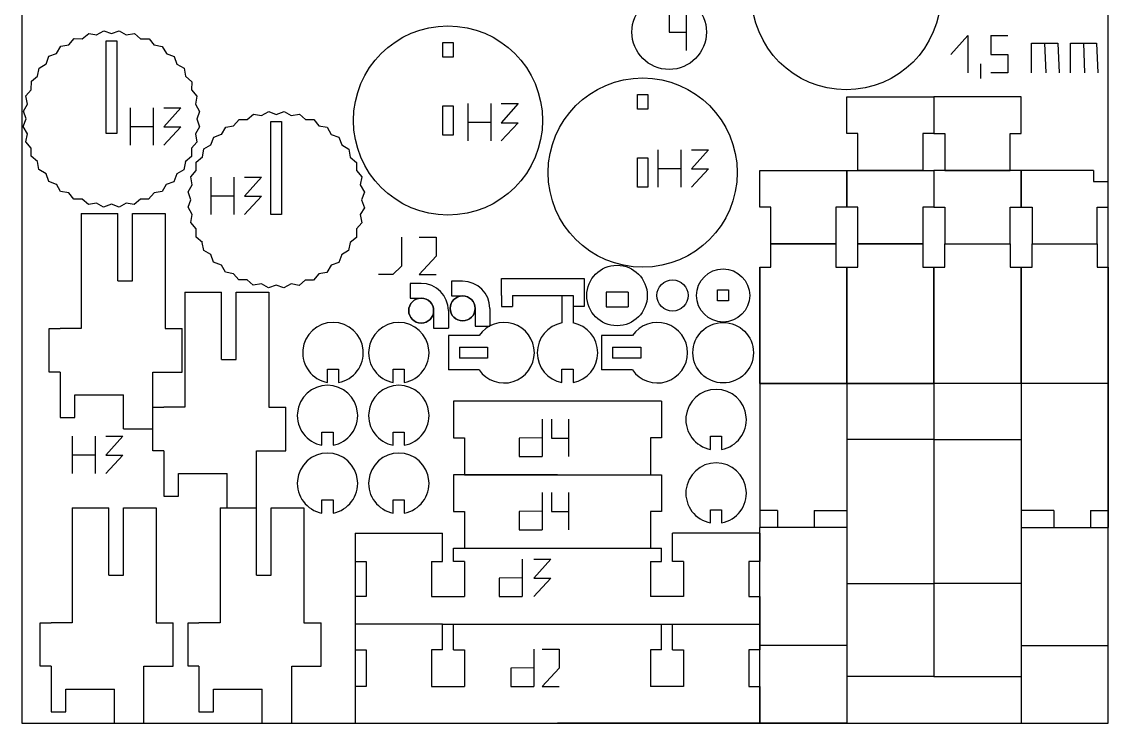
# Model space of a CAD drawing. Header units: millimetres. Extents: x 0 to 148, y 0 to 148.
# Drawn here: x 0 to 148, y 0 to 95.5 of the extents above; entities that cross this region are included whole.
import ezdxf

# ---------------------------------------------------------------- set-up
doc = ezdxf.new("R2010")
doc.units = ezdxf.units.MM
doc.linetypes.add('K5LT_BASIC', pattern=[0])

# ---------------------------------------------------------------- blocks, each defined once
blk = doc.blocks.new('U0')
at = {"color": 5, "linetype": 'K5LT_BASIC', "true_color": 0x0000ff}
for p, q in [((148, 148), (0, 148)), ((0, 148), (0, 0)), ((148, 0), (148, 148)), ((0, 0), (148, 0))]:
    blk.add_line(p, q, dxfattribs=at)
blk = doc.blocks.new('U1')
at = {"color": 5, "linetype": 'K5LT_BASIC', "true_color": 0x0000ff}
for start, end in [(0, 180), (180, 0)]:
    blk.add_arc((54.41, 56.17), 1.7, start, end, dxfattribs=at)
blk = doc.blocks.new('U2')
at = {"color": 5, "linetype": 'K5LT_BASIC', "true_color": 0x0000ff}
for start, end in [(0, 180), (180, 0)]:
    blk.add_arc((60.06, 56.47), 1.7, start, end, dxfattribs=at)

msp = doc.modelspace()

# ---------------------------------------------------------------- linework, layer by layer
at = {"color": 5, "linetype": 'K5LT_BASIC', "true_color": 0x0000ff}
for p, q in [((88.19, 96.67), (88.19, 94.08)), ((90.5, 96.67), (90.5, 91.59)), ((8.24, 93.18), (9.12, 93.91)), ((9.12, 93.91), (10.21, 93.71)), ((10.2, 93.71), (11.19, 94.27)), ((11.19, 94.27), (12.22, 93.88)), ((12.22, 93.88), (13.29, 94.26)), ((13.29, 94.26), (14.24, 93.71)), ((14.24, 93.71), (15.36, 93.89)), ((15.36, 93.89), (16.2, 93.18)), ((88.19, 94.08), (90.5, 94.08)), ((126.54, 91.02), (128.86, 93.6)), ((128.86, 93.6), (128.86, 88.52)), ((132.02, 93.6), (134.33, 93.6)), ((132.02, 93.6), (132.02, 91.02)), ((4.75, 91.16), (5.33, 92.15)), ((5.33, 92.15), (6.41, 92.33)), ((6.41, 92.33), (7.15, 93.19)), ((7.15, 93.19), (8.25, 93.18)), ((11.5, 92.89), (12.94, 92.89)), ((11.5, 90.89), (11.5, 92.89)), ((11.5, 80.26), (11.5, 92.89)), ((12.94, 92.89), (12.94, 90.89)), ((12.94, 92.89), (12.94, 80.26)), ((16.2, 93.18), (17.34, 93.17)), ((17.34, 93.17), (18.04, 92.32)), ((18.03, 92.33), (19.15, 92.12)), ((19.15, 92.12), (19.7, 91.16)), ((57.34, 92.68), (58.78, 92.68)), ((57.34, 90.68), (57.34, 92.68)), ((58.78, 92.68), (58.78, 90.68)), ((137.56, 88.52), (137.56, 92.59)), ((137.56, 92.59), (141.11, 92.59)), ((139.33, 92.59), (139.48, 88.52)), ((141.11, 92.59), (141.31, 88.52)), ((142.85, 88.52), (142.85, 92.59)), ((142.85, 92.59), (146.4, 92.59)), ((144.62, 92.59), (144.77, 88.52)), ((146.4, 92.59), (146.6, 88.52)), ((3.32, 89.73), (3.71, 90.8)), ((3.71, 90.8), (4.75, 91.17)), ((19.69, 91.16), (20.76, 90.76)), ((20.76, 90.76), (21.13, 89.73)), ((58.78, 90.68), (57.34, 90.68)), ((132.02, 91.02), (134.33, 91.02)), ((134.33, 91.02), (134.33, 88.52)), ((2.15, 88.07), (2.36, 89.19)), ((2.36, 89.19), (3.32, 89.74)), ((21.12, 89.73), (22.11, 89.15)), ((22.11, 89.15), (22.29, 88.07)), ((130.6, 89.77), (130.6, 87.77)), ((1.3, 86.24), (1.31, 87.38)), ((1.31, 87.38), (2.16, 88.08)), ((22.29, 88.07), (23.15, 87.33)), ((23.15, 87.33), (23.14, 86.23)), ((134.33, 88.52), (132.02, 88.52)), ((0.58, 85.4), (1.3, 86.24)), ((23.14, 86.24), (23.87, 85.36)), ((0.77, 84.28), (0.58, 85.4)), ((23.87, 85.36), (23.67, 84.27)), ((83.86, 85.6), (85.3, 85.6)), ((83.86, 83.6), (83.86, 85.6)), ((85.3, 85.6), (85.3, 83.6)), ((112.39, 80.26), (112.39, 85.26)), ((112.39, 85.26), (124.26, 85.26)), ((124.26, 85.26), (124.26, 80.26)), ((136.13, 85.26), (124.26, 85.26)), ((124.26, 85.26), (124.26, 80.26)), ((136.13, 80.26), (136.13, 85.26)), ((0.22, 83.33), (0.77, 84.28)), ((0.6, 82.26), (0.22, 83.33)), ((14.77, 83.78), (14.77, 78.7)), ((17.92, 83.78), (17.92, 78.7)), ((19.34, 83.78), (21.66, 83.78)), ((21.66, 83.78), (19.34, 81.19)), ((23.67, 84.28), (24.23, 83.29)), ((24.23, 83.29), (23.84, 82.25)), ((30.7, 82.18), (31.58, 82.91)), ((31.58, 82.91), (32.66, 82.71)), ((32.65, 82.71), (33.65, 83.27)), ((33.65, 83.27), (34.68, 82.88)), ((34.67, 82.88), (35.75, 83.26)), ((35.75, 83.26), (36.7, 82.71)), ((36.69, 82.71), (37.82, 82.89)), ((37.82, 82.89), (38.65, 82.18)), ((57.34, 84.05), (58.78, 84.05)), ((57.34, 80.05), (57.34, 84.05)), ((58.78, 84.05), (58.78, 80.05)), ((60.76, 84.34), (60.76, 79.26)), ((63.9, 84.34), (63.9, 79.26)), ((65.32, 84.34), (67.64, 84.34)), ((67.64, 84.34), (65.32, 81.75)), ((85.3, 83.6), (83.86, 83.6)), ((0.21, 81.23), (0.6, 82.26)), ((23.84, 82.26), (24.22, 81.18)), ((28.86, 81.33), (29.6, 82.19)), ((29.6, 82.19), (30.7, 82.18)), ((33.95, 81.89), (35.39, 81.89)), ((33.95, 79.89), (33.95, 81.89)), ((33.95, 69.26), (33.95, 81.89)), ((35.39, 81.89), (35.39, 79.89)), ((35.39, 81.89), (35.39, 69.26)), ((38.65, 82.18), (39.79, 82.17)), ((39.79, 82.17), (40.49, 81.32)), ((60.76, 81.8), (63.9, 81.8)), ((65.32, 81.75), (67.64, 81.75)), ((67.64, 81.75), (65.32, 79.26)), ((0.77, 80.24), (0.21, 81.23)), ((0.57, 79.16), (0.77, 80.25)), ((12.94, 80.26), (11.5, 80.26)), ((14.77, 81.24), (17.92, 81.24)), ((19.34, 81.19), (21.66, 81.19)), ((21.66, 81.19), (19.34, 78.7)), ((24.22, 81.18), (23.67, 80.24)), ((23.67, 80.24), (23.86, 79.12)), ((26.17, 79.8), (27.2, 80.17)), ((27.2, 80.16), (27.78, 81.15)), ((27.78, 81.15), (28.86, 81.33)), ((40.48, 81.33), (41.61, 81.12)), ((41.61, 81.12), (42.15, 80.16)), ((42.14, 80.16), (43.21, 79.76)), ((58.78, 80.05), (57.34, 80.05)), ((113.89, 80.26), (112.39, 80.26)), ((113.89, 75.26), (113.89, 80.26)), ((124.26, 80.26), (122.76, 80.26)), ((122.76, 80.26), (122.76, 75.26)), ((124.26, 80.26), (125.76, 80.26)), ((125.76, 80.26), (125.76, 75.26)), ((134.63, 75.26), (134.63, 80.26)), ((134.63, 80.26), (136.13, 80.26)), ((1.3, 78.28), (0.57, 79.16)), ((23.86, 79.12), (23.14, 78.28)), ((24.81, 78.19), (25.77, 78.74)), ((25.77, 78.73), (26.17, 79.8)), ((43.21, 79.76), (43.58, 78.73)), ((43.58, 78.73), (44.56, 78.15)), ((1.29, 77.19), (1.29, 78.29)), ((2.15, 76.45), (1.29, 77.19)), ((23.13, 77.14), (22.28, 76.44)), ((23.14, 78.28), (23.13, 77.14)), ((23.76, 76.38), (24.61, 77.08)), ((24.61, 77.07), (24.81, 78.19)), ((44.56, 78.15), (44.74, 77.07)), ((44.74, 77.07), (45.61, 76.33)), ((83.86, 76.96), (85.3, 76.96)), ((83.86, 72.96), (83.86, 76.96)), ((85.3, 76.96), (85.3, 72.96)), ((86.65, 78.04), (86.65, 72.96)), ((89.79, 78.04), (89.79, 72.96)), ((91.22, 78.04), (93.53, 78.04)), ((93.53, 78.04), (91.22, 75.45)), ((2.33, 75.37), (2.15, 76.45)), ((22.29, 76.45), (22.08, 75.33)), ((23.75, 75.24), (23.76, 76.38)), ((45.61, 76.33), (45.6, 75.23)), ((86.65, 75.5), (89.79, 75.5)), ((3.32, 74.79), (2.33, 75.37)), ((3.68, 73.75), (3.31, 74.79)), ((21.12, 74.79), (20.72, 73.72)), ((22.08, 75.33), (21.12, 74.78)), ((23.04, 74.4), (23.75, 75.24)), ((23.22, 73.28), (23.04, 74.4)), ((25.76, 74.32), (25.76, 69.24)), ((28.91, 74.32), (28.91, 69.24)), ((30.33, 74.32), (32.64, 74.32)), ((32.64, 74.32), (30.33, 71.74)), ((45.6, 75.24), (46.32, 74.36)), ((46.32, 74.36), (46.12, 73.27)), ((91.22, 75.45), (93.53, 75.45)), ((93.53, 75.45), (91.22, 72.96)), ((100.52, 70.26), (100.52, 75.26)), ((100.52, 75.26), (112.39, 75.26)), ((112.39, 70.26), (112.39, 75.26)), ((112.39, 75.26), (124.26, 75.26)), ((112.39, 75.26), (112.39, 70.26)), ((122.76, 75.26), (113.89, 75.26)), ((124.26, 75.26), (124.26, 70.26)), ((136.13, 75.26), (124.26, 75.26)), ((124.26, 75.26), (124.26, 70.26)), ((125.76, 75.26), (134.63, 75.26)), ((136.13, 70.26), (136.13, 75.26)), ((136.13, 75.26), (136.13, 70.26)), ((146, 75.26), (136.13, 75.26)), ((146, 75.26), (146, 73.76)), ((4.75, 73.35), (3.68, 73.75)), ((5.29, 72.4), (4.74, 73.36)), ((19.69, 73.35), (19.11, 72.37)), ((20.72, 73.72), (19.69, 73.35)), ((22.67, 72.33), (23.23, 73.28)), ((46.12, 73.28), (46.68, 72.29)), ((85.3, 72.96), (83.86, 72.96)), ((146, 73.76), (148, 73.76)), ((148, 70.26), (148, 73.76)), ((6.41, 72.19), (5.29, 72.4)), ((7.1, 71.35), (6.4, 72.19)), ((8.24, 71.34), (7.1, 71.35)), ((9.08, 70.62), (8.24, 71.34)), ((16.2, 71.34), (15.32, 70.61)), ((17.29, 71.33), (16.19, 71.33)), ((18.03, 72.19), (17.29, 71.33)), ((19.11, 72.37), (18.03, 72.19)), ((22.66, 70.23), (23.05, 71.26)), ((23.05, 71.26), (22.67, 72.33)), ((25.76, 71.78), (28.91, 71.78)), ((30.33, 71.74), (32.64, 71.74)), ((32.64, 71.74), (30.33, 69.24)), ((46.68, 72.29), (46.3, 71.25)), ((46.3, 71.26), (46.68, 70.18)), ((10.2, 70.81), (9.08, 70.62)), ((11.15, 70.26), (10.2, 70.81)), ((12.22, 70.64), (11.15, 70.26)), ((13.25, 70.25), (12.22, 70.64)), ((14.24, 70.81), (13.25, 70.25)), ((15.32, 70.61), (14.23, 70.81)), ((23.22, 69.24), (22.66, 70.23)), ((46.68, 70.18), (46.12, 69.24)), ((102.02, 70.26), (100.52, 70.26)), ((102.02, 65.26), (102.02, 70.26)), ((112.39, 70.26), (110.89, 70.26)), ((110.89, 70.26), (110.89, 65.26)), ((113.89, 70.26), (112.39, 70.26)), ((113.89, 65.26), (113.89, 70.26)), ((124.26, 70.26), (122.76, 70.26)), ((122.76, 70.26), (122.76, 65.26)), ((124.26, 70.26), (125.76, 70.26)), ((125.76, 70.26), (125.76, 65.26)), ((134.63, 65.26), (134.63, 70.26)), ((134.63, 70.26), (136.13, 70.26)), ((136.13, 70.26), (137.63, 70.26)), ((137.63, 70.26), (137.63, 65.26)), ((146.5, 65.26), (146.5, 70.26)), ((146.5, 70.26), (148, 70.26)), ((8.1, 69.4), (8.1, 53.73)), ((8.1, 69.4), (13.07, 69.4)), ((13.07, 60.23), (13.07, 69.4)), ((15.07, 60.23), (15.07, 69.4)), ((15.07, 69.4), (19.52, 69.4)), ((19.52, 69.4), (19.52, 53.73)), ((23.02, 68.16), (23.22, 69.25)), ((23.75, 67.28), (23.02, 68.16)), ((35.39, 69.26), (33.95, 69.26)), ((46.31, 68.12), (45.59, 67.28)), ((46.12, 69.24), (46.31, 68.12)), ((23.74, 66.19), (23.75, 67.29)), ((45.6, 67.28), (45.59, 66.14)), ((24.61, 65.45), (23.74, 66.19)), ((24.79, 64.37), (24.6, 65.45)), ((44.74, 65.45), (44.53, 64.33)), ((45.59, 66.14), (44.74, 65.44)), ((51.75, 66.17), (51.75, 62.2)), ((54.12, 66.17), (56.44, 66.17)), ((56.44, 66.17), (56.44, 63.59)), ((102.02, 65.26), (110.89, 65.26)), ((102.02, 62.08), (102.02, 65.26)), ((110.89, 65.26), (102.02, 65.26)), ((110.89, 65.26), (110.89, 62.08)), ((113.89, 65.26), (122.76, 65.26)), ((113.89, 62.08), (113.89, 65.26)), ((122.76, 65.26), (113.89, 65.26)), ((122.76, 65.26), (122.76, 62.08)), ((125.76, 65.26), (134.63, 65.26)), ((125.76, 62.08), (125.76, 65.26)), ((125.76, 65.26), (134.63, 65.26)), ((134.63, 65.26), (134.63, 62.08)), ((137.63, 65.26), (146.5, 65.26)), ((137.63, 62.08), (137.63, 65.26)), ((137.63, 65.26), (146.5, 65.26)), ((146.5, 65.26), (146.5, 62.08)), ((25.77, 63.79), (24.79, 64.37)), ((26.13, 62.75), (25.76, 63.79)), ((43.58, 63.79), (43.18, 62.72)), ((44.53, 64.33), (43.57, 63.78)), ((27.2, 62.35), (26.13, 62.75)), ((27.74, 61.4), (27.2, 62.36)), ((42.14, 62.35), (41.57, 61.37)), ((43.18, 62.72), (42.14, 62.35)), ((51.75, 62.2), (50.53, 61.1)), ((56.44, 63.59), (54.12, 61.1)), ((28.86, 61.19), (27.74, 61.4)), ((29.56, 60.35), (28.86, 61.19)), ((40.48, 61.19), (39.74, 60.33)), ((41.57, 61.37), (40.48, 61.19)), ((50.53, 61.1), (48.61, 61.1)), ((54.12, 61.1), (56.44, 61.1)), ((100.52, 62.08), (100.52, 46.23)), ((100.52, 62.08), (102.02, 62.08)), ((100.52, 46.23), (100.52, 62.08)), ((100.52, 62.08), (100.52, 46.23)), ((110.89, 62.08), (112.39, 62.08)), ((112.39, 62.08), (112.39, 46.23)), ((112.39, 62.08), (113.89, 62.08)), ((112.39, 46.23), (112.39, 62.08)), ((112.39, 62.08), (112.39, 46.23)), ((112.39, 62.08), (112.39, 46.23)), ((122.76, 62.08), (124.26, 62.08)), ((124.26, 62.08), (124.26, 46.23)), ((124.26, 62.08), (125.76, 62.08)), ((124.26, 46.23), (124.26, 62.08)), ((124.26, 62.08), (124.26, 46.23)), ((124.26, 62.08), (124.26, 46.23)), ((134.63, 62.08), (136.13, 62.08)), ((136.13, 62.08), (136.13, 46.23)), ((136.13, 62.08), (136.13, 46.23)), ((136.13, 62.08), (137.63, 62.08)), ((136.13, 46.23), (136.13, 62.08)), ((136.13, 62.08), (136.13, 46.23)), ((146.5, 62.08), (148, 62.08)), ((148, 62.08), (148, 46.23)), ((13.07, 60.23), (15.07, 60.23)), ((30.7, 60.34), (29.56, 60.35)), ((31.53, 59.62), (30.69, 60.34)), ((32.65, 59.81), (31.53, 59.62)), ((33.6, 59.26), (32.65, 59.81)), ((34.67, 59.64), (33.6, 59.26)), ((35.7, 59.25), (34.67, 59.64)), ((36.69, 59.81), (35.7, 59.25)), ((37.77, 59.61), (36.69, 59.81)), ((38.65, 60.34), (37.77, 59.61)), ((39.74, 60.33), (38.64, 60.33)), ((54.41, 59.88), (52.89, 59.88)), ((52.89, 59.88), (52.89, 57.88)), ((60.06, 60.17), (58.54, 60.17)), ((58.54, 60.17), (58.54, 58.17)), ((65.34, 58.23), (65.34, 60.55)), ((65.34, 60.55), (76.59, 60.55)), ((76.59, 60.55), (76.59, 56.72)), ((22.23, 58.69), (22.23, 43.02)), ((22.23, 58.69), (27.2, 58.69)), ((27.2, 49.52), (27.2, 58.69)), ((29.2, 49.52), (29.2, 58.69)), ((29.2, 58.69), (33.65, 58.69)), ((33.65, 58.69), (33.65, 43.02)), ((52.89, 57.88), (54.41, 57.88)), ((58.54, 58.17), (60.06, 58.17)), ((65.34, 58.23), (65.34, 56.72)), ((66.84, 58.23), (75.09, 58.23)), ((66.84, 58.23), (66.84, 56.72)), ((73.59, 58.23), (75.09, 58.23)), ((73.59, 58.23), (73.59, 54.49)), ((75.09, 58.23), (75.09, 54.49)), ((75.09, 58.23), (75.09, 56.72)), ((82.59, 58.7), (79.59, 58.7)), ((79.59, 58.7), (79.59, 56.7)), ((82.59, 58.7), (82.59, 56.7)), ((94.79, 58.98), (96.29, 58.98)), ((94.79, 57.48), (94.79, 58.98)), ((96.29, 58.98), (96.29, 57.48)), ((61.76, 56.47), (61.76, 54.07)), ((63.76, 56.47), (63.76, 54.07)), ((65.34, 56.72), (66.84, 56.72)), ((76.59, 56.72), (75.09, 56.72)), ((79.59, 56.7), (82.59, 56.7)), ((96.29, 57.48), (94.79, 57.48)), ((56.11, 56.17), (56.11, 53.78)), ((58.11, 56.17), (58.11, 53.78)), ((3.73, 47.81), (3.73, 53.73)), ((3.73, 53.73), (5.22, 53.73)), ((8.1, 53.73), (5.22, 53.73)), ((19.52, 53.73), (21.86, 53.73)), ((21.86, 47.81), (21.86, 53.73)), ((56.11, 53.78), (58.11, 53.78)), ((61.76, 54.07), (63.76, 54.07)), ((62.31, 52.78), (58.11, 52.78)), ((58.11, 52.78), (58.11, 48.1)), ((83.19, 52.78), (78.98, 52.78)), ((78.98, 52.78), (78.98, 48.1)), ((59.61, 51.19), (63.44, 51.19)), ((59.61, 51.19), (59.61, 49.69)), ((63.44, 51.19), (63.44, 49.69)), ((80.48, 51.19), (84.32, 51.19)), ((80.48, 51.19), (80.48, 49.69)), ((84.32, 51.19), (84.32, 49.69)), ((27.2, 49.52), (29.2, 49.52)), ((63.44, 49.69), (59.61, 49.69)), ((84.32, 49.69), (80.48, 49.69)), ((5.22, 47.81), (3.73, 47.81)), ((5.22, 47.81), (5.22, 41.61)), ((17.86, 40.06), (17.86, 47.81)), ((17.86, 47.81), (21.86, 47.81)), ((41.65, 46.39), (41.65, 48.18)), ((41.65, 48.18), (43.15, 48.18)), ((43.15, 48.18), (43.15, 46.39)), ((50.61, 46.39), (50.61, 48.18)), ((50.61, 48.18), (52.11, 48.18)), ((52.11, 48.18), (52.11, 46.39)), ((62.31, 48.1), (58.11, 48.1)), ((73.59, 46.39), (73.59, 48.18)), ((73.59, 48.18), (75.09, 48.18)), ((75.09, 48.18), (75.09, 46.39)), ((83.19, 48.1), (78.98, 48.1)), ((100.52, 46.23), (112.39, 46.23)), ((100.52, 46.23), (100.52, 26.64)), ((112.39, 46.23), (100.52, 46.23)), ((112.39, 46.23), (100.52, 46.23)), ((112.39, 46.23), (112.39, 28.96)), ((112.39, 46.23), (124.26, 46.23)), ((124.26, 46.23), (112.39, 46.23)), ((124.26, 46.23), (112.39, 46.23)), ((124.26, 46.23), (124.26, 38.64)), ((124.26, 46.23), (124.26, 38.64)), ((136.13, 46.23), (124.26, 46.23)), ((136.13, 46.23), (124.26, 46.23)), ((136.13, 46.23), (124.26, 46.23)), ((148, 46.23), (136.13, 46.23)), ((136.13, 46.23), (136.13, 28.96)), ((148, 46.23), (136.13, 46.23)), ((148, 46.23), (136.13, 46.23)), ((148, 46.23), (148, 26.64)), ((7.22, 44.71), (13.86, 44.71)), ((7.22, 41.61), (7.22, 44.71)), ((13.86, 40.06), (13.86, 44.71)), ((17.86, 37.09), (17.86, 43.02)), ((17.86, 43.02), (19.35, 43.02)), ((22.23, 43.02), (19.35, 43.02)), ((33.65, 43.02), (35.99, 43.02)), ((35.99, 37.09), (35.99, 43.02)), ((58.8, 43.83), (58.8, 38.83)), ((87.14, 43.83), (58.8, 43.83)), ((87.14, 43.83), (87.14, 38.83)), ((5.22, 41.61), (7.22, 41.61)), ((13.86, 40.06), (17.86, 40.06)), ((70.9, 41.41), (70.9, 36.33)), ((72.18, 41.41), (72.18, 38.82)), ((74.49, 41.41), (74.49, 36.33)), ((6.88, 39.07), (6.88, 33.99)), ((10.02, 39.07), (10.02, 33.99)), ((11.44, 39.07), (13.76, 39.07)), ((13.76, 39.07), (11.44, 36.49)), ((40.9, 37.84), (40.9, 39.63)), ((40.9, 39.63), (42.4, 39.63)), ((42.4, 39.63), (42.4, 37.84)), ((50.61, 37.84), (50.61, 39.63)), ((50.61, 39.63), (52.11, 39.63)), ((52.11, 39.63), (52.11, 37.84)), ((58.8, 38.83), (60.3, 38.83)), ((60.3, 38.83), (60.3, 33.83)), ((70.9, 38.87), (67.75, 38.82)), ((67.75, 38.82), (67.75, 36.33)), ((72.18, 38.82), (74.49, 38.82)), ((87.14, 38.83), (85.64, 38.83)), ((85.64, 38.83), (85.64, 33.83)), ((93.83, 37.28), (93.83, 39.07)), ((93.83, 39.07), (95.33, 39.07)), ((95.33, 39.07), (95.33, 37.28)), ((124.26, 38.64), (112.39, 38.64)), ((124.26, 38.64), (124.26, 19.03)), ((124.26, 38.64), (136.13, 38.64)), ((124.26, 38.64), (124.26, 19.03)), ((19.35, 37.09), (17.86, 37.09)), ((19.35, 37.09), (19.35, 30.89)), ((31.99, 29.34), (31.99, 37.09)), ((31.99, 37.09), (35.99, 37.09)), ((6.88, 36.53), (10.02, 36.53)), ((11.44, 36.49), (13.76, 36.49)), ((13.76, 36.49), (11.44, 33.99)), ((67.75, 36.33), (70.9, 36.33)), ((21.35, 33.99), (27.99, 33.99)), ((21.35, 30.89), (21.35, 33.99)), ((27.99, 29.34), (27.99, 33.99)), ((58.8, 33.83), (58.8, 28.83)), ((72.97, 33.83), (58.8, 33.83)), ((60.3, 33.83), (87.14, 33.83)), ((87.14, 33.83), (87.14, 28.83)), ((70.9, 31.41), (70.9, 26.33)), ((72.18, 31.41), (72.18, 28.82)), ((74.49, 31.41), (74.49, 26.33)), ((19.35, 30.89), (21.35, 30.89)), ((40.9, 28.61), (40.9, 30.4)), ((40.9, 30.4), (42.4, 30.4)), ((42.4, 30.4), (42.4, 28.61)), ((50.61, 28.61), (50.61, 30.4)), ((50.61, 30.4), (52.11, 30.4)), ((52.11, 30.4), (52.11, 28.61)), ((6.88, 29.34), (6.88, 13.67)), ((6.88, 29.34), (11.85, 29.34)), ((11.85, 20.17), (11.85, 29.34)), ((13.85, 20.17), (13.85, 29.34)), ((13.85, 29.34), (18.3, 29.34)), ((18.3, 29.34), (18.3, 13.67)), ((27.01, 29.34), (27.01, 13.67)), ((27.01, 29.34), (31.99, 29.34)), ((27.99, 29.34), (31.99, 29.34)), ((31.99, 20.17), (31.99, 29.34)), ((33.99, 20.17), (33.99, 29.34)), ((33.99, 29.34), (38.43, 29.34)), ((38.43, 29.34), (38.43, 13.67)), ((58.8, 28.83), (60.3, 28.83)), ((60.3, 28.83), (60.3, 23.83)), ((70.9, 28.87), (67.75, 28.82)), ((67.75, 28.82), (67.75, 26.33)), ((72.18, 28.82), (74.49, 28.82)), ((87.14, 28.83), (85.64, 28.83)), ((85.64, 28.83), (85.64, 23.83)), ((93.83, 27.28), (93.83, 29.07)), ((93.83, 29.07), (95.33, 29.07)), ((95.33, 29.07), (95.33, 27.28)), ((102.93, 28.96), (100.52, 28.96)), ((102.93, 28.96), (102.93, 26.64)), ((107.93, 28.96), (107.93, 26.64)), ((107.93, 28.96), (112.39, 28.96)), ((112.39, 28.96), (112.39, 26.64)), ((140.59, 28.96), (136.13, 28.96)), ((136.13, 28.96), (136.13, 26.64)), ((140.59, 28.96), (140.59, 26.64)), ((145.59, 28.96), (145.59, 26.64)), ((145.59, 28.96), (148, 28.96)), ((112.39, 26.64), (100.52, 26.64)), ((100.52, 10.58), (100.52, 26.64)), ((112.39, 26.64), (112.39, 10.58)), ((136.13, 26.64), (148, 26.64)), ((136.13, 26.64), (136.13, 10.58)), ((148, 10.58), (148, 26.64)), ((45.43, 25.89), (57.3, 25.89)), ((45.43, 25.89), (45.43, 0)), ((57.3, 22.04), (57.3, 25.89)), ((67.75, 26.33), (70.9, 26.33)), ((100.52, 25.89), (88.64, 25.89)), ((88.64, 22.04), (88.64, 25.89)), ((100.52, 25.89), (100.52, 22.04)), ((58.8, 22.04), (58.8, 23.83)), ((58.8, 23.83), (72.97, 23.83)), ((60.3, 23.83), (87.14, 23.83)), ((87.14, 22.04), (87.14, 23.83)), ((68.17, 22.34), (68.17, 17.26)), ((69.74, 22.34), (72.06, 22.34)), ((72.06, 22.34), (69.74, 19.76)), ((45.43, 22.04), (46.93, 22.04)), ((46.93, 22.04), (46.93, 17.26)), ((55.8, 22.04), (55.8, 17.26)), ((55.8, 22.04), (57.3, 22.04)), ((60.3, 22.04), (58.8, 22.04)), ((60.3, 22.04), (60.3, 17.26)), ((85.64, 22.04), (85.64, 17.26)), ((85.64, 22.04), (87.14, 22.04)), ((90.14, 22.04), (88.64, 22.04)), ((90.14, 22.04), (90.14, 17.26)), ((100.52, 22.04), (99.02, 22.04)), ((99.02, 22.04), (99.02, 17.26)), ((11.85, 20.17), (13.85, 20.17)), ((31.99, 20.17), (33.99, 20.17)), ((68.17, 19.8), (65.03, 19.76)), ((65.03, 19.76), (65.03, 17.26)), ((69.74, 19.76), (72.06, 19.76)), ((72.06, 19.76), (69.74, 17.26)), ((112.39, 19.03), (124.26, 19.03)), ((124.26, 19.03), (124.26, 6.36)), ((136.13, 19.03), (124.26, 19.03)), ((124.26, 19.03), (124.26, 6.36)), ((46.93, 17.26), (45.43, 17.26)), ((55.8, 17.26), (60.3, 17.26)), ((65.03, 17.26), (68.17, 17.26)), ((90.14, 17.26), (85.64, 17.26)), ((99.02, 17.26), (100.52, 17.26)), ((100.52, 17.26), (100.52, 13.5)), ((2.51, 7.75), (2.51, 13.67)), ((2.51, 13.67), (4, 13.67)), ((6.88, 13.67), (4, 13.67)), ((18.3, 13.67), (20.64, 13.67)), ((20.64, 7.75), (20.64, 13.67)), ((22.65, 7.75), (22.65, 13.67)), ((22.65, 13.67), (24.14, 13.67)), ((27.01, 13.67), (24.14, 13.67)), ((38.43, 13.67), (40.77, 13.67)), ((40.77, 7.75), (40.77, 13.67)), ((57.3, 13.5), (45.43, 13.5)), ((57.3, 10), (57.3, 13.5)), ((57.3, 13.5), (88.64, 13.5)), ((58.8, 10), (58.8, 13.5)), ((87.14, 10), (87.14, 13.5)), ((88.64, 13.5), (100.52, 13.5)), ((88.64, 10), (88.64, 13.5)), ((100.52, 13.5), (100.52, 10)), ((112.39, 10.58), (100.52, 10.58)), ((100.52, 0), (100.52, 10.58)), ((112.39, 10.58), (112.39, 0)), ((136.13, 10.58), (148, 10.58)), ((136.13, 10.58), (136.13, 0)), ((148, 0), (148, 10.58)), ((45.43, 10), (46.93, 10)), ((46.93, 10), (46.93, 5)), ((57.3, 10), (55.8, 10)), ((55.8, 10), (55.8, 5)), ((58.8, 10), (60.3, 10)), ((60.3, 10), (60.3, 5)), ((69.74, 10.08), (69.74, 5)), ((70.9, 10.08), (73.21, 10.08)), ((73.21, 10.08), (73.21, 7.49)), ((87.14, 10), (85.64, 10)), ((85.64, 10), (85.64, 5)), ((88.64, 10), (90.14, 10)), ((90.14, 10), (90.14, 5)), ((100.52, 10), (99.02, 10)), ((99.02, 10), (99.02, 5)), ((4, 7.75), (2.51, 7.75)), ((4, 7.75), (4, 1.55)), ((16.64, 0), (16.64, 7.75)), ((16.64, 7.75), (20.64, 7.75)), ((24.14, 7.75), (22.65, 7.75)), ((24.14, 7.75), (24.14, 1.55)), ((36.77, 0), (36.77, 7.75)), ((36.77, 7.75), (40.77, 7.75)), ((69.74, 7.54), (66.6, 7.49)), ((66.6, 7.49), (66.6, 5)), ((73.21, 7.49), (70.9, 5)), ((124.26, 6.36), (112.39, 6.36)), ((124.26, 6.36), (136.13, 6.36)), ((6, 4.65), (12.64, 4.65)), ((6, 1.55), (6, 4.65)), ((12.64, 0), (12.64, 4.65)), ((26.14, 4.65), (32.77, 4.65)), ((26.14, 1.55), (26.14, 4.65)), ((32.77, 0), (32.77, 4.65)), ((46.93, 5), (45.43, 5)), ((55.8, 5), (60.3, 5)), ((66.6, 5), (69.74, 5)), ((70.9, 5), (73.21, 5)), ((90.14, 5), (85.64, 5)), ((99.02, 5), (100.52, 5)), ((100.52, 5), (100.52, 0)), ((4, 1.55), (6, 1.55)), ((24.14, 1.55), (26.14, 1.55)), ((12.64, 0), (16.64, 0)), ((32.77, 0), (36.77, 0)), ((45.43, 0), (72.97, 0)), ((100.52, 0), (72.97, 0)), ((112.39, 0), (100.52, 0)), ((136.13, 0), (148, 0))]:
    msp.add_line(p, q, dxfattribs=at)
for centre, radius in [((112.3, 99.11), 12.88), ((88.19, 94.08), 5.08), ((58.06, 82.05), 12.88), ((84.58, 74.96), 12.88), ((81.09, 58.23), 4.12), ((95.54, 58.23), 3.62), ((88.65, 58.23), 2.13), ((54.41, 56.17), 1.7), ((60.06, 56.47), 1.7), ((95.54, 50.44), 4.12)]:
    msp.add_circle(centre, radius, dxfattribs=at)
for centre, radius, start, end in [((54.41, 56.17), 3.7, 0, 90), ((60.06, 56.47), 3.7, 0, 90), ((42.4, 50.44), 4.12, 280.4885, 259.5115), ((51.36, 50.44), 4.12, 280.4885, 259.5115), ((65.71, 50.44), 4.12, 214.5507, 145.4493), ((74.34, 50.44), 4.12, 100.4885, 259.5115), ((74.34, 50.44), 4.12, 280.4885, 79.5115), ((86.58, 50.44), 4.12, 214.5507, 145.4493), ((41.65, 41.89), 4.12, 280.4885, 259.5115), ((51.36, 41.89), 4.12, 280.4885, 259.5115), ((94.58, 41.33), 4.12, 280.4885, 259.5115), ((41.65, 32.66), 4.12, 280.4885, 259.5115), ((51.36, 32.66), 4.12, 280.4885, 259.5115), ((94.58, 31.33), 4.12, 280.4885, 259.5115)]:
    msp.add_arc(centre, radius, start, end, dxfattribs=at)

# ---------------------------------------------------------------- block references
for name in ['U0', 'U1', 'U2']:
    msp.add_blockref(name, (0, 0))

doc.saveas('drawing.dxf')
